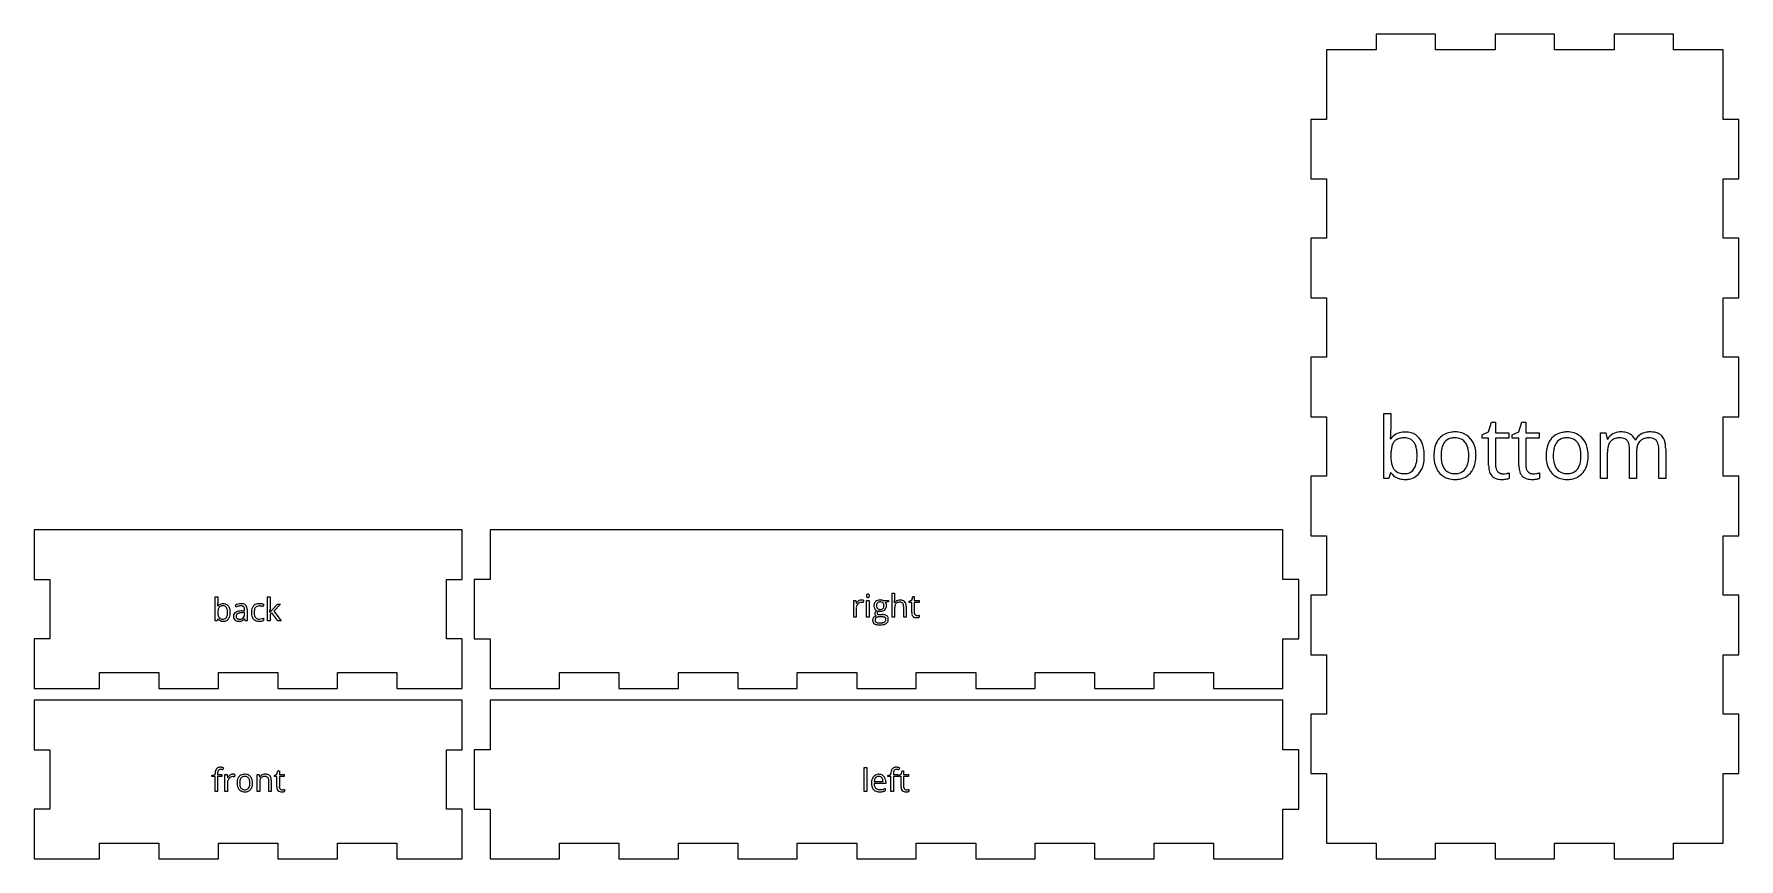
# Model space of a CAD drawing. Header units: millimetres. Extents: x 0 to 430, y 3 to 211.
import ezdxf

# ---------------------------------------------------------------- set-up
doc = ezdxf.new("R2010")
doc.units = ezdxf.units.MM

msp = doc.modelspace()

# ---------------------------------------------------------------- linework, layer by layer
at = {"layer": 'back_labelLayer'}
for p, q in [((45.71, 63), (45.71, 69.08)), ((45.71, 69.08), (46.36, 69.08)), ((46.36, 69.08), (46.36, 67.6)), ((58.87, 63), (58.87, 69.08)), ((58.87, 69.08), (59.51, 69.08)), ((59.51, 69.08), (59.51, 65.86)), ((46.32, 66.71), (46.36, 66.71)), ((50.97, 66.49), (50.77, 66.98)), ((52.36, 65.54), (53.09, 65.57)), ((53.07, 65.11), (52.43, 65.08)), ((53.07, 64.72), (53.07, 65.11)), ((53.09, 65.57), (53.09, 65.83)), ((53.72, 65.92), (53.72, 63)), ((57.91, 67.14), (57.71, 66.59)), ((59.48, 65.19), (59.51, 65.19)), ((60, 65.02), (59.51, 64.6)), ((59.51, 64.6), (59.51, 63)), ((61.51, 63), (60, 65.02)), ((60.02, 65.82), (61.4, 67.28)), ((62.17, 67.28), (60.44, 65.46)), ((60.44, 65.46), (62.29, 63)), ((61.4, 67.28), (62.17, 67.28)), ((46.17, 63), (45.71, 63)), ((46.31, 63.55), (46.17, 63)), ((46.36, 63.55), (46.31, 63.55)), ((53.11, 63.61), (53.08, 63.61)), ((53.24, 63), (53.11, 63.61)), ((53.72, 63), (53.24, 63)), ((57.85, 63.72), (57.85, 63.14)), ((59.51, 63), (58.87, 63)), ((62.29, 63), (61.51, 63))]:
    msp.add_line(p, q, dxfattribs=at)
for centre, radius, start, end in [((38.24, 67.35), 8.11, 355.4715, 355.6524), ((36.6, 67.46), 9.75, 355.7239, 358.1259), ((32.84, 67.59), 13.52, 358.1124, 0.0484), ((47.56, 65.87), 1.47, 95.1835, 145.1109), ((49.85, 65.22), 3.49, 171.0668, 177.8457), ((51.35, 65.15), 5, 177.6177, 180.0425), ((50.64, 65.13), 4.29, 179.7763, 185.7075), ((48.95, 64.95), 2.59, 185.5925, 194.2051), ((48.4, 65.46), 2.03, 160.8927, 171.2334), ((47.54, 65.77), 1.11, 143.3383, 161.256), ((47.33, 65.9), 0.862, 120.1403, 142.4249), ((47.46, 65.67), 1.13, 100.4469, 119.6701), ((47.59, 64.99), 1.82, 89.5731, 100.7324), ((47.69, 65.14), 2.21, 89.8743, 96.8146), ((47.62, 65.31), 1.5, 78.6781, 90.3749), ((47.72, 65.37), 1.98, 74.2393, 90.5624), ((47.74, 65.85), 0.946, 35.5408, 79.8011), ((47.85, 65.85), 1.48, 38.5631, 74.067), ((47.64, 65.77), 1.08, 32.7036, 35.5242), ((47.35, 65.61), 1.41, 15.778, 32.0151), ((46.42, 65.33), 2.38, 6.1649, 16.0396), ((46.4, 64.98), 2.4, 343.4171, 353.6369), ((44.97, 65.17), 3.83, 359.7681, 6.3096), ((45.09, 65.14), 3.72, 353.4934, 0.2206), ((47.51, 65.59), 1.91, 16.4709, 38.4076), ((47, 64.9), 2.46, 335.8306, 350.8255), ((46.54, 65.28), 2.93, 5.1338, 16.7973), ((45.67, 65.12), 3.8, 350.6563, 0.338), ((45.31, 65.15), 4.16, 359.8779, 5.4094), ((51.41, 64.23), 1.12, 115.4905, 182.3568), ((52.19, 64.35), 2.99, 106.3569, 118.335), ((51.97, 63.2), 2.3, 101.3568, 117.0799), ((52.87, 62.58), 4.34, 112.2123, 115.964), ((51.67, 64.24), 0.692, 120.9734, 172.418), ((52.44, 63.66), 3.19, 103.6226, 112.432), ((51.83, 63.99), 0.996, 113.5887, 121.6805), ((52.32, 63.96), 3.4, 104.5162, 106.549), ((52.07, 63.42), 1.62, 102.7995, 113.2433), ((52.22, 64.35), 3, 90.0714, 104.6521), ((52.42, 61.09), 4.45, 92.4696, 101.7065), ((52.2, 64.71), 2.11, 90.4485, 103.7665), ((52.37, 62.18), 2.89, 96.3545, 102.9953), ((52.58, 60.32), 4.76, 91.8565, 96.4478), ((52.18, 65.21), 1.6, 83.6506, 90.1753), ((52.23, 64.61), 2.74, 81.568, 90.3249), ((52.55, 59.21), 6.33, 91.7164, 92.9097), ((52.25, 65.75), 1.06, 70.5715, 83.9929), ((52.39, 66.13), 0.658, 42.7295, 71.0381), ((52.39, 65.64), 1.7, 68.2274, 81.7494), ((52.33, 66.1), 0.724, 20.4095, 41.448), ((51.93, 65.94), 1.15, 7.8273, 20.6041), ((52.61, 66.19), 1.1, 47.8683, 68.2934), ((51.43, 64.7), 1.65, 346.9178, 0.2825), ((51.23, 65.84), 1.86, 359.6934, 8.0036), ((51.01, 64.72), 2.07, 359.8182, 0.0001), ((52.65, 66.26), 1.03, 19.2331, 46.6741), ((52.05, 66.04), 1.66, 6.3379, 19.6815), ((51.17, 65.93), 2.55, 359.8026, 6.6583), ((58.4, 65.14), 3.58, 169.8978, 180.3689), ((58.74, 65.11), 3.92, 179.9389, 183.9815), ((57.69, 65.02), 2.86, 183.5914, 196.354), ((57.15, 65.37), 2.31, 153.0875, 170.1051), ((56.68, 65.59), 1.79, 138.655, 152.6854), ((56.59, 65.66), 1.68, 101.4913, 138.3134), ((59.08, 65.13), 3.58, 174.531, 180.1549), ((58.63, 65.1), 3.14, 179.7041, 188.0744), ((57.68, 65.29), 2.18, 160.1418, 175.1368), ((57.5, 64.94), 2, 187.9315, 200.3886), ((56.66, 65.69), 1.09, 114.4266, 161.6633), ((56.76, 65.35), 1.44, 88.7194, 112.5667), ((56.79, 64.81), 2.55, 89.5892, 102.1788), ((56.8, 65.35), 1.44, 87.6749, 89.9748), ((56.81, 64.43), 2.93, 77.7703, 89.9475), ((56.77, 64.93), 1.86, 81.691, 87.5078), ((56.66, 64.12), 2.68, 77.2999, 81.7346), ((56.5, 63.37), 3.45, 74.7803, 77.4498), ((56.65, 63.91), 2.88, 68.3294, 74.8831), ((56.75, 64.13), 3.24, 74.6797, 77.9578), ((57.05, 65.21), 2.11, 70.0945, 74.7386), ((57.34, 65.99), 1.28, 63.5034, 70.1862), ((57.47, 66.27), 0.969, 62.928, 63.1873), ((38.43, 66.67), 21.1, 356.0329, 356.6442), ((33.35, 67.01), 26.19, 356.0198, 356.0553), ((46.79, 66.18), 12.72, 356.6325, 357.4911), ((51.82, 65.96), 7.69, 357.5042, 358.3305), ((55.19, 65.86), 4.32, 358.2739, 359.8929), ((62.64, 62.97), 3.84, 142.3234, 144.7075), ((64.69, 61.4), 6.42, 140.4332, 142.3365), ((67.35, 59.2), 9.87, 139.2799, 140.4703), ((70.43, 56.56), 13.93, 138.3418, 139.2878), ((47.52, 64.39), 1.44, 215.585, 245.8362), ((47.87, 64.67), 1.47, 193.943, 208.0219), ((47.43, 64.45), 0.978, 208.5536, 217.5606), ((47.4, 64.43), 0.941, 218.1691, 253.8047), ((47.63, 64.64), 1.71, 245.9802, 255.5456), ((47.57, 64.97), 1.51, 253.1383, 266.8483), ((47.69, 64.89), 1.97, 255.7755, 270.3186), ((47.62, 65.55), 2.08, 266.3776, 270.0511), ((47.63, 64.76), 1.29, 269.3869, 285.8631), ((47.7, 65.12), 2.2, 269.9225, 275.5482), ((47.81, 64.46), 1.54, 274.064, 321.4081), ((47.73, 64.41), 0.933, 286.0163, 326.8497), ((47.27, 64.72), 1.49, 326.7105, 343.6661), ((47.58, 64.65), 1.82, 321.3162, 335.5436), ((51.92, 64.17), 1.63, 179.5457, 192.6949), ((51.37, 64.04), 1.07, 192.0828, 227.4521), ((51.4, 64.08), 1.12, 227.769, 237.8049), ((51.5, 64.25), 1.31, 238.3273, 258.9184), ((51.99, 64.18), 1.02, 171.2122, 180.2059), ((51.9, 64.17), 0.927, 179.5265, 192.7787), ((51.58, 64.09), 0.604, 192.3265, 222.058), ((51.56, 64.08), 0.578, 222.5804, 229.2548), ((51.64, 64.18), 0.706, 229.7837, 254.2725), ((51.63, 64.91), 1.99, 258.672, 270.4047), ((51.74, 64.53), 1.07, 253.9397, 266.4534), ((51.65, 65.84), 2.92, 269.9539, 273.1491), ((51.78, 64.92), 1.46, 266.0784, 270.0589), ((51.79, 65.24), 1.79, 269.5792, 282.0414), ((51.7, 65.13), 2.2, 272.9335, 281.4139), ((51.84, 64.43), 1.5, 281.298, 293.7314), ((51.92, 64.66), 1.19, 281.7121, 306.4594), ((51.95, 64.15), 1.19, 294.3932, 304.7372), ((51.98, 64.57), 1.08, 306.988, 313.8561), ((51.63, 64.6), 1.75, 304.8486, 314.8531), ((51.97, 64.57), 1.09, 314.1892, 347.427), ((50.97, 65.28), 2.69, 314.7445, 321.7072), ((56.74, 64.73), 1.88, 196.0166, 221.1349), ((56.56, 64.59), 1.64, 221.7976, 256.8021), ((56.89, 64.71), 1.34, 200.4183, 216.6393), ((56.63, 64.53), 1.03, 216.9695, 261.3103), ((56.75, 65.35), 2.42, 256.4244, 270.489), ((56.75, 65.06), 1.57, 260.1359, 270.2692), ((56.74, 66.2), 2.71, 270.2659, 286.2891), ((56.77, 66.48), 3.56, 269.9654, 272.8643), ((56.83, 65.64), 2.72, 272.5981, 282.1878), ((57.02, 64.79), 1.84, 282.0344, 296.9455), ((56.58, 66.82), 3.35, 286.046, 292.3654)]:
    msp.add_arc(centre, radius, start, end, dxfattribs=at)
at = {"layer": 'back_outsideCutPath'}
for p, q in [((0, 86), (0, 73.5)), ((108, 86), (0, 86)), ((108, 73.5), (108, 86)), ((0, 73.5), (4, 73.5)), ((4, 73.5), (4, 58.5)), ((104, 58.5), (104, 73.5)), ((104, 73.5), (108, 73.5)), ((4, 58.5), (0, 58.5)), ((0, 58.5), (0, 46)), ((108, 58.5), (104, 58.5)), ((108, 46), (108, 58.5)), ((16.5, 46), (16.5, 50)), ((16.5, 50), (31.5, 50)), ((31.5, 50), (31.5, 46)), ((46.5, 46), (46.5, 50)), ((46.5, 50), (61.5, 50)), ((61.5, 50), (61.5, 46)), ((76.5, 46), (76.5, 50)), ((76.5, 50), (91.5, 50)), ((91.5, 50), (91.5, 46)), ((0, 46), (16.5, 46)), ((31.5, 46), (46.5, 46)), ((61.5, 46), (76.5, 46)), ((91.5, 46), (108, 46))]:
    msp.add_line(p, q, dxfattribs=at)
at = {"layer": 'bottom_labelLayer'}
for p, q in [((340.47, 98.9), (340.47, 115.31)), ((340.47, 115.31), (342.22, 115.31)), ((342.22, 115.31), (342.22, 111.32)), ((366.88, 110.67), (367.62, 113.14)), ((367.62, 113.14), (368.63, 113.14)), ((368.63, 113.14), (368.63, 110.46)), ((374.5, 110.67), (375.24, 113.14)), ((375.24, 113.14), (376.25, 113.14)), ((376.25, 113.14), (376.25, 110.46)), ((342.13, 108.92), (342.22, 108.92)), ((365.22, 109.94), (366.88, 110.67)), ((365.22, 109.1), (365.22, 109.94)), ((366.88, 109.1), (365.22, 109.1)), ((366.88, 102.22), (366.88, 109.1)), ((368.63, 110.46), (371.98, 110.46)), ((371.98, 109.1), (368.63, 109.1)), ((368.63, 109.1), (368.63, 102.3)), ((371.98, 110.46), (371.98, 109.1)), ((372.85, 109.94), (374.5, 110.67)), ((372.85, 109.1), (372.85, 109.94)), ((374.5, 109.1), (372.85, 109.1)), ((374.5, 102.22), (374.5, 109.1)), ((376.25, 110.46), (379.61, 110.46)), ((379.61, 109.1), (376.25, 109.1)), ((376.25, 109.1), (376.25, 102.3)), ((379.61, 110.46), (379.61, 109.1)), ((395.05, 98.9), (395.05, 110.46)), ((395.05, 110.46), (396.47, 110.46)), ((396.47, 110.46), (396.76, 108.88)), ((396.76, 108.88), (396.84, 108.88)), ((403.8, 108.71), (403.89, 108.71)), ((396.8, 104.96), (396.8, 98.9)), ((402.41, 98.9), (402.41, 106.42)), ((404.16, 105.35), (404.16, 98.9)), ((409.78, 98.9), (409.78, 106.42)), ((411.53, 106.44), (411.53, 98.9)), ((341.72, 98.9), (340.47, 98.9)), ((342.09, 100.39), (341.72, 98.9)), ((342.22, 100.39), (342.09, 100.39)), ((372.07, 100.35), (372.07, 99.01)), ((379.69, 100.35), (379.69, 99.01)), ((396.8, 98.9), (395.05, 98.9)), ((404.16, 98.9), (402.41, 98.9)), ((411.53, 98.9), (409.78, 98.9))]:
    msp.add_line(p, q, dxfattribs=at)
for centre, radius, start, end in [((320.34, 110.65), 21.86, 355.4716, 355.6528), ((315.87, 110.95), 26.34, 355.7239, 358.1259), ((305.72, 111.29), 36.5, 358.1123, 0.0484), ((345.48, 106.64), 3.98, 95.1835, 145.1109), ((345.41, 106.37), 3, 143.3382, 161.256), ((344.85, 106.74), 2.33, 120.1403, 142.4249), ((345.19, 106.1), 3.04, 100.4469, 119.6701), ((345.56, 104.26), 4.92, 89.5731, 100.7324), ((345.83, 104.67), 5.98, 89.8743, 96.8146), ((345.62, 105.13), 4.05, 78.6781, 90.375), ((345.9, 105.3), 5.35, 74.2393, 90.5624), ((345.96, 106.59), 2.55, 35.5408, 79.8011), ((346.25, 106.6), 4.01, 38.5631, 74.067), ((345.68, 106.39), 2.9, 32.7035, 35.5242), ((344.89, 105.94), 3.81, 15.7779, 32.0151), ((345.34, 105.89), 5.16, 16.4709, 38.4075), ((359.06, 105.36), 5.94, 150.7112, 169.4695), ((358.08, 105.87), 4.84, 138.176, 150.2287), ((357.91, 105.99), 4.63, 99.1759, 137.9833), ((358.64, 105.87), 3.62, 142.9026, 162.375), ((357.96, 106.35), 2.79, 103.4685, 142.3119), ((358.37, 103.87), 6.8, 89.7326, 100.076), ((358.31, 105.02), 4.17, 89.4806, 103.8805), ((358.37, 104.77), 4.42, 79.3454, 90.3175), ((358.46, 104.79), 5.88, 73.5223, 90.5692), ((358.71, 106.27), 2.88, 37.9578, 80.4006), ((358.8, 106.04), 4.58, 41.1446, 73.2134), ((358.11, 105.85), 3.6, 20.0257, 37.435), ((358.14, 105.48), 5.45, 13.5014, 41.0703), ((387.36, 105.36), 5.94, 150.7112, 169.4695), ((386.38, 105.87), 4.84, 138.176, 150.2287), ((386.21, 105.99), 4.63, 99.1759, 137.9833), ((386.93, 105.87), 3.62, 142.9026, 162.375), ((386.25, 106.35), 2.79, 103.4685, 142.3119), ((386.66, 103.87), 6.8, 89.7326, 100.076), ((386.6, 105.02), 4.17, 89.4806, 103.8805), ((386.67, 104.77), 4.42, 79.3454, 90.3175), ((386.75, 104.79), 5.88, 73.5223, 90.5692), ((387, 106.27), 2.88, 37.9578, 80.4006), ((387.1, 106.04), 4.58, 41.1446, 73.2134), ((386.41, 105.85), 3.6, 20.0257, 37.435), ((386.44, 105.48), 5.45, 13.5014, 41.0703), ((399.81, 107.13), 3.44, 117.121, 149.5424), ((399.91, 106.43), 2.94, 143.077, 161.3914), ((399.38, 106.79), 2.29, 123.7021, 142.3022), ((399.61, 106.4), 2.75, 101.1546, 123.0656), ((400.16, 106.51), 4.16, 93.8343, 117.5072), ((399.94, 104.84), 4.35, 89.5573, 101.4832), ((400.25, 105.65), 5.02, 89.9662, 94.2832), ((399.98, 105.08), 4.1, 85.5238, 90.0794), ((400.31, 104.94), 5.73, 77.5572, 90.5513), ((400.09, 106.27), 2.9, 72.3601, 85.9562), ((400.43, 107.29), 1.84, 41.0611, 72.8994), ((400.84, 107.23), 3.38, 52.7027, 78.0054), ((400.2, 107.13), 2.12, 20.7071, 40.0218), ((399.15, 106.73), 3.24, 7.9864, 20.795), ((401.03, 107.58), 2.99, 22.2098, 51.497), ((407.06, 106.89), 3.66, 119.4042, 150.1829), ((407.19, 106.42), 2.89, 140.9765, 161.17), ((406.72, 106.76), 2.32, 122.3597, 140.2884), ((407.46, 106.27), 4.39, 118.2583, 120.063), ((407.46, 106.23), 4.43, 95.8635, 117.9693), ((406.98, 106.3), 2.85, 101.0032, 121.7841), ((407.32, 104.68), 4.51, 89.5621, 101.2962), ((407.61, 105.15), 5.53, 89.9197, 96.2617), ((407.36, 105.12), 4.06, 85.8144, 90.0686), ((407.66, 104.58), 6.09, 79.9361, 90.3804), ((407.47, 106.27), 2.91, 72.6395, 86.2568), ((407.8, 107.28), 1.84, 41.0408, 73.1793), ((408.07, 106.78), 3.85, 62.9723, 80.1665), ((407.57, 107.13), 2.12, 20.7071, 40.0218), ((406.52, 106.73), 3.24, 7.9864, 20.795), ((408.49, 107.65), 2.89, 44.229, 62.6229), ((408.36, 107.6), 3.01, 19.5612, 43.3161), ((406.53, 106.91), 4.97, 7.5042, 19.9645), ((403.5, 106.48), 8.03, 359.7107, 7.6907), ((355.71, 104.7), 13.49, 177.6177, 180.0425), ((353.79, 104.65), 11.58, 179.7763, 185.7075), ((351.65, 104.91), 9.43, 171.0668, 177.8457), ((349.23, 104.18), 6.99, 185.5925, 194.2051), ((347.75, 105.54), 5.48, 160.8926, 171.2334), ((342.34, 104.25), 6.47, 343.4171, 353.6369), ((342.38, 105.2), 6.42, 6.1649, 16.0396), ((338.49, 104.75), 10.34, 359.7681, 6.3095), ((338.8, 104.67), 10.03, 353.4935, 0.2206), ((342.72, 105.07), 7.91, 5.1338, 16.7973), ((340.38, 104.63), 10.27, 350.6563, 0.338), ((339.41, 104.71), 11.24, 359.8779, 5.4094), ((362.15, 104.75), 9.09, 169.2443, 180.3881), ((361.82, 104.66), 8.76, 179.7745, 189.0933), ((359.57, 104.27), 6.48, 188.9103, 205.3171), ((364.13, 104.73), 9.25, 173.0086, 180.2464), ((363.74, 104.65), 8.87, 179.706, 187.9161), ((360.78, 105.16), 5.88, 162.0653, 173.1675), ((360.49, 104.18), 5.58, 187.7639, 200.0977), ((356.33, 105.19), 5.5, 7.744, 20.069), ((355.82, 104.28), 6.02, 342.3616, 353.7538), ((353.13, 104.74), 8.74, 359.7076, 7.8973), ((352.64, 104.66), 9.22, 353.5363, 0.2014), ((355.6, 104.81), 8.08, 1.1277, 13.88), ((354.64, 104.63), 9.04, 349.1762, 0.3863), ((353.41, 104.69), 10.28, 359.9919, 1.542), ((390.45, 104.75), 9.09, 169.2443, 180.3881), ((390.12, 104.66), 8.76, 179.7745, 189.0933), ((387.87, 104.27), 6.48, 188.9103, 205.3171), ((392.42, 104.73), 9.25, 173.0086, 180.2464), ((392.04, 104.65), 8.87, 179.706, 187.9161), ((389.08, 105.16), 5.88, 162.0653, 173.1675), ((388.79, 104.18), 5.58, 187.7639, 200.0977), ((384.63, 105.19), 5.5, 7.744, 20.069), ((384.12, 104.28), 6.02, 342.3616, 353.7538), ((381.43, 104.74), 8.74, 359.7076, 7.8973), ((380.94, 104.66), 9.22, 353.5363, 0.2014), ((383.89, 104.81), 8.08, 1.1277, 13.88), ((382.94, 104.63), 9.04, 349.1762, 0.3863), ((381.7, 104.69), 10.28, 359.9919, 1.542), ((408.99, 104.97), 12.19, 178.0976, 180.0253), ((405.6, 105.12), 8.8, 171.3042, 178.3502), ((402.05, 105.68), 5.21, 161.0234, 171.4469), ((397.24, 106.45), 5.16, 359.6948, 8.1472), ((411.86, 105.4), 7.7, 172.3777, 180.183), ((414, 105.35), 9.84, 179.8948, 179.9994), ((408.94, 105.8), 4.75, 160.8732, 172.5273), ((404.62, 106.45), 5.16, 359.6948, 8.1472), ((345.37, 102.64), 3.88, 215.585, 245.8362), ((346.31, 103.42), 3.97, 193.943, 208.0219), ((345.12, 102.81), 2.64, 208.5537, 217.5606), ((345.03, 102.77), 2.54, 218.169, 253.8047), ((345.67, 103.33), 4.62, 245.9802, 255.5456), ((345.5, 104.23), 4.07, 253.1382, 266.8483), ((345.63, 105.78), 5.63, 266.3775, 270.0511), ((345.67, 103.65), 3.49, 269.3869, 285.8631), ((346.13, 102.85), 4.14, 274.064, 321.4081), ((345.93, 102.71), 2.52, 286.0163, 326.8497), ((344.68, 103.54), 4.02, 326.7105, 343.6662), ((345.53, 103.34), 4.92, 321.3161, 335.5436), ((343.96, 104.02), 6.64, 335.8306, 350.8255), ((358.9, 104), 5.75, 205.6561, 208.4461), ((358.03, 103.47), 4.74, 207.7947, 238.6758), ((358.7, 103.52), 3.67, 200.0846, 216.9131), ((358.1, 103.59), 4.87, 238.8115, 253.2428), ((358.04, 103.05), 2.87, 217.301, 261.7099), ((358.28, 104.31), 5.62, 253.5437, 270.4182), ((358.35, 104.5), 4.35, 260.5033, 270.2477), ((358.4, 104.22), 4.07, 269.4482, 284.7256), ((358.73, 103.03), 2.83, 284.5662, 322.6334), ((358.79, 103.4), 4.67, 278.8959, 317.9979), ((357.97, 103.57), 3.76, 323.0089, 342.639), ((358.62, 103.54), 4.88, 318.144, 329.7566), ((357.68, 104.02), 5.94, 330.2507, 349.4116), ((372.38, 102.16), 5.5, 179.3551, 192.8478), ((369.62, 101.41), 2.65, 190.3818, 253.8772), ((372.15, 102.27), 3.53, 179.6417, 189.7506), ((370.91, 102.05), 2.26, 189.5479, 205.7874), ((370.4, 101.82), 1.7, 206.1294, 221.4084), ((370.34, 101.77), 1.63, 221.5949, 262.3505), ((370.48, 102.47), 2.34, 261.3266, 270.1913), ((370.5, 105.88), 5.75, 269.8803, 278.3028), ((370.55, 105.43), 5.3, 278.4154, 279.0084), ((369.91, 109.56), 9.47, 278.9589, 280.5105), ((370.91, 101.82), 3.05, 283.307, 288.1198), ((370.52, 106.26), 6.12, 280.4848, 282.6268), ((371.06, 103.86), 3.66, 282.5877, 285.5795), ((371.33, 100.56), 1.72, 287.9889, 295.3048), ((371.33, 102.87), 2.63, 285.7242, 286.2561), ((380.01, 102.16), 5.5, 179.3551, 192.8478), ((377.24, 101.41), 2.65, 190.3818, 253.8772), ((379.78, 102.27), 3.53, 179.6417, 189.7506), ((378.53, 102.05), 2.26, 189.5479, 205.7874), ((378.02, 101.82), 1.7, 206.1294, 221.4084), ((377.97, 101.77), 1.63, 221.5949, 262.3505), ((378.1, 102.47), 2.34, 261.3266, 270.1913), ((378.12, 105.88), 5.75, 269.8803, 278.3028), ((378.18, 105.43), 5.3, 278.4154, 279.0084), ((377.53, 109.56), 9.47, 278.9589, 280.5105), ((378.54, 101.82), 3.05, 283.307, 288.1198), ((378.15, 106.26), 6.12, 280.4848, 282.6268), ((378.68, 103.86), 3.66, 282.5877, 285.5795), ((378.96, 100.56), 1.72, 287.9889, 295.3048), ((378.95, 102.87), 2.63, 285.7242, 286.2561), ((387.2, 104), 5.75, 205.6561, 208.4461), ((386.33, 103.47), 4.74, 207.7947, 238.6758), ((386.99, 103.52), 3.67, 200.0846, 216.9131), ((386.39, 103.59), 4.87, 238.8115, 253.2428), ((386.34, 103.05), 2.87, 217.301, 261.7099), ((386.58, 104.31), 5.62, 253.5437, 270.4182), ((386.64, 104.5), 4.35, 260.5033, 270.2477), ((386.7, 104.22), 4.07, 269.4482, 284.7256), ((387.02, 103.03), 2.83, 284.5662, 322.6334), ((387.09, 103.4), 4.67, 278.8959, 317.9979), ((386.27, 103.57), 3.76, 323.0089, 342.639), ((386.92, 103.54), 4.88, 318.144, 329.7566), ((385.98, 104.02), 5.94, 330.2507, 349.4116), ((345.82, 104), 5.31, 255.7755, 270.3185), ((345.85, 104.63), 5.94, 269.9226, 275.5482), ((358.35, 105.49), 6.8, 269.7503, 279.8033), ((370.16, 103.26), 4.57, 253.7848, 270.8852), ((370.23, 103.18), 4.49, 270.0031, 270.7603), ((370.21, 104.15), 5.46, 270.8933, 275.5484), ((370, 106.27), 7.59, 275.526, 279.294), ((370.18, 105.24), 6.55, 279.1862, 280.1142), ((370.48, 103.65), 4.93, 280.007, 283.3735), ((377.79, 103.26), 4.57, 253.7848, 270.8852), ((377.86, 103.18), 4.49, 270.0031, 270.7603), ((377.83, 104.15), 5.46, 270.8933, 275.5484), ((377.63, 106.27), 7.59, 275.526, 279.294), ((377.81, 105.24), 6.55, 279.1862, 280.1142), ((378.1, 103.65), 4.93, 280.007, 283.3735), ((386.65, 105.49), 6.8, 269.7503, 279.8033)]:
    msp.add_arc(centre, radius, start, end, dxfattribs=at)
at = {"layer": 'bottom_outsideCutPath'}
for p, q in [((353.5, 211), (338.5, 211)), ((338.5, 211), (338.5, 207)), ((353.5, 207), (353.5, 211)), ((383.5, 211), (368.5, 211)), ((368.5, 211), (368.5, 207)), ((383.5, 207), (383.5, 211)), ((413.5, 211), (398.5, 211)), ((398.5, 211), (398.5, 207)), ((413.5, 207), (413.5, 211)), ((326, 207), (326, 189.5)), ((338.5, 207), (326, 207)), ((368.5, 207), (353.5, 207)), ((398.5, 207), (383.5, 207)), ((426, 207), (413.5, 207)), ((426, 204.5), (426, 207)), ((426, 189.5), (426, 204.5)), ((326, 189.5), (322, 189.5)), ((322, 189.5), (322, 174.5)), ((430, 189.5), (426, 189.5)), ((430, 174.5), (430, 189.5)), ((322, 174.5), (326, 174.5)), ((326, 174.5), (326, 159.5)), ((426, 159.5), (426, 174.5)), ((426, 174.5), (430, 174.5)), ((326, 159.5), (322, 159.5)), ((322, 159.5), (322, 144.5)), ((430, 159.5), (426, 159.5)), ((430, 144.5), (430, 159.5)), ((322, 144.5), (326, 144.5)), ((326, 144.5), (326, 129.5)), ((426, 129.5), (426, 144.5)), ((426, 144.5), (430, 144.5)), ((326, 129.5), (322, 129.5)), ((322, 129.5), (322, 114.5)), ((430, 129.5), (426, 129.5)), ((430, 114.5), (430, 129.5)), ((322, 114.5), (326, 114.5)), ((326, 114.5), (326, 99.5)), ((426, 99.5), (426, 114.5)), ((426, 114.5), (430, 114.5)), ((326, 99.5), (322, 99.5)), ((322, 99.5), (322, 84.5)), ((430, 99.5), (426, 99.5)), ((430, 84.5), (430, 99.5)), ((322, 84.5), (326, 84.5)), ((326, 84.5), (326, 69.5)), ((426, 69.5), (426, 84.5)), ((426, 84.5), (430, 84.5)), ((326, 69.5), (322, 69.5)), ((322, 69.5), (322, 54.5)), ((430, 69.5), (426, 69.5)), ((430, 54.5), (430, 69.5)), ((322, 54.5), (326, 54.5)), ((326, 54.5), (326, 39.5)), ((426, 39.5), (426, 54.5)), ((426, 54.5), (430, 54.5)), ((326, 39.5), (322, 39.5)), ((322, 39.5), (322, 24.5)), ((430, 39.5), (426, 39.5)), ((430, 24.5), (430, 39.5)), ((322, 24.5), (326, 24.5)), ((326, 24.5), (326, 9.5)), ((426, 7), (426, 24.5)), ((426, 24.5), (430, 24.5)), ((326, 9.5), (326, 7)), ((326, 7), (338.5, 7)), ((338.5, 7), (338.5, 3)), ((353.5, 3), (353.5, 7)), ((353.5, 7), (368.5, 7)), ((368.5, 7), (368.5, 3)), ((383.5, 3), (383.5, 7)), ((383.5, 7), (398.5, 7)), ((398.5, 7), (398.5, 3)), ((413.5, 3), (413.5, 7)), ((413.5, 7), (426, 7)), ((338.5, 3), (353.5, 3)), ((368.5, 3), (383.5, 3)), ((398.5, 3), (413.5, 3))]:
    msp.add_line(p, q, dxfattribs=at)
at = {"layer": 'front_labelLayer'}
for p, q in [((47.81, 25.96), (47.64, 25.44)), ((44.87, 24.05), (45.63, 24.28)), ((44.87, 23.76), (44.87, 24.05)), ((45.63, 23.76), (44.87, 23.76)), ((45.63, 24.28), (45.63, 24.52)), ((45.63, 19.98), (45.63, 23.76)), ((46.28, 24.54), (46.28, 24.26)), ((46.28, 24.26), (47.37, 24.26)), ((47.37, 23.76), (46.28, 23.76)), ((46.28, 23.76), (46.28, 19.98)), ((47.37, 24.26), (47.37, 23.76)), ((48.15, 19.98), (48.15, 24.26)), ((48.15, 24.26), (48.69, 24.26)), ((48.69, 24.26), (48.76, 23.47)), ((48.76, 23.47), (48.79, 23.47)), ((48.8, 22.28), (48.8, 19.98)), ((50.62, 24.29), (50.53, 23.69)), ((56.25, 19.98), (56.25, 24.26)), ((56.25, 24.26), (56.78, 24.26)), ((56.78, 24.26), (56.88, 23.67)), ((56.88, 23.67), (56.92, 23.67)), ((56.9, 22.22), (56.9, 19.98)), ((59.18, 19.98), (59.18, 22.75)), ((59.83, 22.77), (59.83, 19.98)), ((60.6, 24.07), (61.21, 24.34)), ((60.6, 23.76), (60.6, 24.07)), ((61.21, 23.76), (60.6, 23.76)), ((61.21, 24.34), (61.48, 25.25)), ((61.21, 21.21), (61.21, 23.76)), ((61.48, 25.25), (61.86, 25.25)), ((61.86, 25.25), (61.86, 24.26)), ((61.86, 24.26), (63.1, 24.26)), ((63.1, 23.76), (61.86, 23.76)), ((61.86, 23.76), (61.86, 21.24)), ((63.1, 24.26), (63.1, 23.76)), ((46.28, 19.98), (45.63, 19.98)), ((48.8, 19.98), (48.15, 19.98)), ((56.9, 19.98), (56.25, 19.98)), ((59.83, 19.98), (59.18, 19.98)), ((63.13, 20.51), (63.13, 20.02))]:
    msp.add_line(p, q, dxfattribs=at)
for centre, radius, start, end in [((46.83, 24.94), 1.14, 98.2551, 139.6204), ((47, 24.13), 1.97, 89.6697, 99.9314), ((47, 24.01), 2.09, 81.5641, 89.7017), ((46.86, 22.99), 3.12, 75.974, 81.6565), ((46.6, 21.94), 4.2, 73.2964, 76.0946), ((48.26, 24.55), 2.63, 167.5776, 180.6587), ((47.03, 24.84), 1.36, 141.7434, 168.2322), ((48.51, 24.57), 2.22, 171.6527, 178.4383), ((49.34, 24.54), 3.06, 178.1973, 180.0231), ((47.62, 24.71), 1.32, 161.8438, 171.7847), ((47.07, 24.89), 0.75, 145.0688, 162.1801), ((46.92, 24.99), 0.562, 102.7678, 144.338), ((46.99, 24.69), 0.874, 89.4859, 103.4198), ((47, 24.17), 1.39, 83.076, 89.7928), ((46.91, 23.49), 2.08, 76.5183, 83.0217), ((46.67, 22.45), 3.15, 71.9613, 76.5919), ((50.7, 22.39), 2.19, 139.4139, 150.6033), ((50.77, 22.28), 1.97, 173.6907, 180.0883), ((50.29, 22.35), 1.48, 138.9576, 174.5422), ((50.31, 22.73), 1.67, 124.2322, 139.416), ((50.33, 22.31), 1.54, 135.6209, 138.8377), ((50.05, 22.62), 1.12, 89.6335, 137.0881), ((50.1, 23.05), 1.29, 89.6797, 124.4406), ((50.06, 22.23), 1.52, 87.3438, 89.9662), ((50.11, 21.36), 2.98, 84.9922, 90.1281), ((50.03, 21.76), 1.99, 81.5884, 87.1916), ((49.91, 20.9), 2.86, 77.4453, 81.6361), ((50.19, 22.16), 2.17, 78.4892, 85.0266), ((54.55, 22.15), 3.37, 169.2443, 180.3881), ((54.43, 22.11), 3.24, 179.7744, 189.0933), ((53.59, 21.97), 2.4, 188.9103, 205.3172), ((53.41, 22.37), 2.2, 150.7111, 169.4695), ((53.04, 22.56), 1.79, 138.1759, 150.2288), ((52.98, 22.61), 1.72, 99.1759, 137.9833), ((55.28, 22.14), 3.43, 173.0087, 180.2464), ((55.14, 22.11), 3.28, 179.7059, 187.9161), ((54.04, 22.3), 2.18, 162.0653, 173.1674), ((53.93, 21.93), 2.07, 187.7639, 200.0977), ((53.25, 22.56), 1.34, 142.9026, 162.375), ((53, 22.74), 1.03, 103.4685, 142.3119), ((53.15, 21.82), 2.52, 89.7327, 100.0759), ((53.12, 22.24), 1.54, 89.4806, 103.8805), ((53.15, 22.15), 1.64, 79.3453, 90.3175), ((53.18, 22.16), 2.18, 73.5223, 90.5692), ((53.27, 22.71), 1.07, 37.9577, 80.4006), ((53.31, 22.62), 1.7, 41.1446, 73.2134), ((53.05, 22.55), 1.34, 20.0257, 37.4351), ((52.39, 22.31), 2.04, 7.744, 20.069), ((52.2, 21.97), 2.23, 342.3615, 353.7538), ((51.21, 22.14), 3.24, 359.7075, 7.8973), ((51.03, 22.11), 3.42, 353.5363, 0.2014), ((53.06, 22.41), 2.02, 13.5014, 41.0703), ((52.12, 22.17), 2.99, 1.1277, 13.88), ((51.77, 22.1), 3.35, 349.1762, 0.3863), ((51.31, 22.12), 3.81, 359.992, 1.542), ((59.96, 22.28), 3.06, 171.1766, 178.3217), ((61.05, 22.23), 4.15, 178.081, 180.0236), ((58.03, 22.97), 1.31, 116.9443, 147.6526), ((58.76, 22.47), 1.85, 159.9534, 171.3801), ((58.03, 22.74), 1.06, 140.1519, 160.3147), ((57.9, 22.83), 0.914, 118.5439, 139.1927), ((58.16, 22.74), 1.58, 115.8068, 117.6069), ((58.23, 22.58), 1.76, 94.3227, 115.5454), ((58.04, 22.55), 1.22, 100.1177, 118.1603), ((58.18, 21.82), 1.96, 89.5933, 100.3718), ((58.27, 22.21), 2.12, 89.9579, 94.7108), ((58.2, 22.07), 1.72, 84.0198, 90.1511), ((58.29, 21.78), 2.56, 80.5585, 90.3538), ((58.27, 22.62), 1.16, 71.0828, 84.3691), ((58.41, 23.03), 0.731, 43.3791, 71.5386), ((58.45, 22.7), 1.62, 65.1094, 80.7638), ((58.37, 23.01), 0.771, 22.7025, 42.3419), ((58.03, 22.87), 1.15, 8.4932, 22.658), ((58.64, 23.12), 1.17, 46.5584, 64.8783), ((57.35, 22.76), 1.83, 359.6714, 8.6877), ((58.65, 23.16), 1.12, 19.3849, 45.5997), ((58, 22.92), 1.82, 6.9634, 19.8363), ((57, 22.78), 2.83, 359.7631, 7.2116), ((53.35, 21.87), 2.13, 205.6561, 208.4461), ((53.02, 21.67), 1.76, 207.7947, 238.6758), ((53.27, 21.69), 1.36, 200.0846, 216.9131), ((53.05, 21.71), 1.81, 238.8115, 253.2428), ((53.03, 21.52), 1.06, 217.301, 261.7099), ((53.12, 21.98), 2.08, 253.5437, 270.4183), ((53.14, 22.05), 1.61, 260.5034, 270.2477), ((53.14, 22.42), 2.52, 269.7503, 279.8033), ((53.16, 21.95), 1.51, 269.4482, 284.7255), ((53.28, 21.51), 1.05, 284.5663, 322.6334), ((53.3, 21.65), 1.73, 278.8959, 317.9979), ((53, 21.71), 1.39, 323.0089, 342.6391), ((53.24, 21.7), 1.81, 318.1439, 329.7566), ((52.89, 21.88), 2.2, 330.2507, 349.4116), ((63.25, 21.19), 2.04, 179.3551, 192.8477), ((62.22, 20.91), 0.981, 190.3818, 253.8772), ((63.16, 21.23), 1.31, 179.6417, 189.7506), ((62.7, 21.15), 0.838, 189.548, 205.7873), ((62.51, 21.06), 0.629, 206.1295, 221.4083), ((62.43, 21.59), 1.69, 253.7848, 270.8852), ((62.49, 21.04), 0.602, 221.5949, 262.3505), ((62.54, 21.3), 0.867, 261.3267, 270.1914), ((62.45, 21.56), 1.66, 270.0031, 270.7604), ((62.44, 21.92), 2.02, 270.8933, 275.5483), ((62.55, 22.57), 2.13, 269.8804, 278.3028), ((62.37, 22.71), 2.81, 275.526, 279.2939), ((62.43, 22.33), 2.43, 279.1866, 280.1138), ((62.57, 22.4), 1.96, 278.416, 279.0085), ((62.54, 21.74), 1.83, 280.007, 283.3736), ((62.33, 23.93), 3.51, 278.9589, 280.5105), ((62.7, 21.06), 1.13, 283.3068, 288.1198), ((62.56, 22.7), 2.27, 280.4849, 282.6268), ((62.76, 21.82), 1.36, 282.5876, 285.5797), ((62.86, 20.59), 0.638, 287.9886, 295.3049), ((62.86, 21.45), 0.975, 285.7255, 286.2571)]:
    msp.add_arc(centre, radius, start, end, dxfattribs=at)
at = {"layer": 'front_outsideCutPath'}
for p, q in [((0, 43), (0, 30.5)), ((108, 43), (0, 43)), ((108, 30.5), (108, 43)), ((0, 30.5), (4, 30.5)), ((4, 30.5), (4, 15.5)), ((104, 15.5), (104, 30.5)), ((104, 30.5), (108, 30.5)), ((4, 15.5), (0, 15.5)), ((0, 15.5), (0, 3)), ((108, 15.5), (104, 15.5)), ((108, 3), (108, 15.5)), ((16.5, 3), (16.5, 7)), ((16.5, 7), (31.5, 7)), ((31.5, 7), (31.5, 3)), ((46.5, 3), (46.5, 7)), ((46.5, 7), (61.5, 7)), ((61.5, 7), (61.5, 3)), ((76.5, 3), (76.5, 7)), ((76.5, 7), (91.5, 7)), ((91.5, 7), (91.5, 3)), ((0, 3), (16.5, 3)), ((31.5, 3), (46.5, 3)), ((61.5, 3), (76.5, 3)), ((91.5, 3), (108, 3))]:
    msp.add_line(p, q, dxfattribs=at)
at = {"layer": 'left_labelLayer'}
for p, q in [((209.4, 19.98), (209.4, 26.06)), ((209.4, 26.06), (210.05, 26.06)), ((210.05, 26.06), (210.05, 19.98)), ((218.28, 25.96), (218.12, 25.44)), ((214.81, 22), (211.86, 22)), ((211.88, 22.53), (214.12, 22.53)), ((214.81, 22.41), (214.81, 22)), ((215.34, 24.05), (216.11, 24.28)), ((215.34, 23.76), (215.34, 24.05)), ((216.11, 23.76), (215.34, 23.76)), ((216.11, 24.28), (216.11, 24.52)), ((216.11, 19.98), (216.11, 23.76)), ((216.76, 24.54), (216.76, 24.26)), ((216.76, 24.26), (217.85, 24.26)), ((217.85, 23.76), (216.76, 23.76)), ((216.76, 23.76), (216.76, 19.98)), ((217.85, 24.26), (217.85, 23.76)), ((218.06, 24.07), (218.67, 24.34)), ((218.06, 23.76), (218.06, 24.07)), ((218.67, 23.76), (218.06, 23.76)), ((218.67, 24.34), (218.95, 25.25)), ((218.67, 21.21), (218.67, 23.76)), ((218.95, 25.25), (219.32, 25.25)), ((219.32, 25.25), (219.32, 24.26)), ((219.32, 24.26), (220.56, 24.26)), ((220.56, 23.76), (219.32, 23.76)), ((219.32, 23.76), (219.32, 21.24)), ((220.56, 24.26), (220.56, 23.76)), ((210.05, 19.98), (209.4, 19.98)), ((214.63, 20.76), (214.63, 20.18)), ((216.76, 19.98), (216.11, 19.98)), ((220.6, 20.51), (220.6, 20.02))]:
    msp.add_line(p, q, dxfattribs=at)
for centre, radius, start, end in [((217.3, 24.94), 1.14, 98.2551, 139.6204), ((217.47, 24.13), 1.97, 89.6697, 99.9314), ((217.48, 24.01), 2.09, 81.5641, 89.7017), ((217.33, 22.99), 3.12, 75.974, 81.6565), ((217.08, 21.94), 4.2, 73.2964, 76.0946), ((214.59, 22.11), 3.4, 168.9539, 180.3844), ((214.89, 22.08), 3.7, 179.9886, 181.7992), ((214.06, 22.04), 2.87, 181.3575, 194.492), ((213.48, 22.33), 2.27, 149.4071, 169.1854), ((213.17, 22.5), 1.92, 140.1056, 148.9067), ((212.98, 22.67), 1.66, 92.4763, 140.5386), ((214.46, 22.05), 2.6, 181.1447, 190.8007), ((214.32, 22.31), 2.45, 172.1545, 174.7614), ((213.76, 22.4), 1.88, 160.3354, 172.5315), ((213.55, 21.87), 1.67, 190.6006, 206.0275), ((213.19, 22.6), 1.28, 138.0995, 160.5866), ((212.97, 22.8), 0.988, 106.4657, 137.9176), ((213.05, 22.52), 1.28, 89.4422, 106.209), ((213.07, 22.05), 2.29, 89.9639, 93.9175), ((213.07, 22.46), 1.33, 79.6469, 90.291), ((213.09, 22.36), 1.98, 74.2126, 90.545), ((213.16, 22.9), 0.888, 40.0823, 80.6243), ((213.21, 22.82), 1.5, 41.2065, 74.0233), ((213.07, 22.83), 1, 23.4821, 39.7073), ((212.7, 22.67), 1.41, 8.7342, 23.2773), ((211.91, 22.54), 2.21, 359.6745, 8.9225), ((212.98, 22.62), 1.81, 11.5994, 41.1496), ((212.17, 22.43), 2.64, 359.6148, 12.0336), ((218.74, 24.55), 2.63, 167.5776, 180.6587), ((217.5, 24.84), 1.36, 141.7434, 168.2322), ((218.98, 24.57), 2.22, 171.6527, 178.4383), ((219.82, 24.54), 3.06, 178.1973, 180.0231), ((218.09, 24.71), 1.32, 161.8438, 171.7847), ((217.55, 24.89), 0.75, 145.0688, 162.1801), ((217.39, 24.99), 0.562, 102.7678, 144.338), ((217.47, 24.69), 0.874, 89.4859, 103.4198), ((217.47, 24.17), 1.39, 83.076, 89.7928), ((217.38, 23.49), 2.08, 76.5183, 83.0217), ((217.14, 22.45), 3.15, 71.9613, 76.5919), ((213.13, 21.78), 1.91, 194.0877, 223.0538), ((213.03, 21.71), 1.78, 223.5466, 256.1957), ((213.14, 21.68), 1.22, 206.295, 222.5558), ((213.1, 21.66), 1.18, 223.0645, 258.1401), ((213.22, 22.42), 2.52, 256.0088, 270.4848), ((213.25, 22.25), 1.79, 257.5312, 270.432), ((213.24, 25.18), 5.28, 269.9669, 271.9931), ((213.25, 23.89), 3.42, 270.1984, 292.209), ((213.29, 23.91), 4.01, 271.9119, 275.9727), ((213.43, 22.63), 2.72, 275.9055, 281.6604), ((213.36, 22.88), 2.98, 281.9936, 287.8851), ((213.08, 23.75), 3.89, 287.9023, 293.4862), ((213.08, 24.36), 3.92, 291.8255, 293.1615), ((220.71, 21.19), 2.04, 179.3551, 192.8477), ((219.69, 20.91), 0.981, 190.3818, 253.8772), ((220.63, 21.23), 1.31, 179.6417, 189.7506), ((220.17, 21.15), 0.838, 189.548, 205.7873), ((219.98, 21.06), 0.629, 206.1295, 221.4083), ((219.89, 21.59), 1.69, 253.7848, 270.8852), ((219.96, 21.04), 0.602, 221.5949, 262.3505), ((220.01, 21.3), 0.867, 261.3267, 270.1914), ((219.92, 21.56), 1.66, 270.0031, 270.7604), ((219.91, 21.92), 2.02, 270.8933, 275.5483), ((220.01, 22.57), 2.13, 269.8804, 278.3028), ((219.83, 22.71), 2.81, 275.526, 279.2939), ((219.9, 22.33), 2.43, 279.1866, 280.1138), ((220.03, 22.4), 1.96, 278.416, 279.0085), ((220.01, 21.74), 1.83, 280.007, 283.3736), ((219.8, 23.93), 3.51, 278.9589, 280.5105), ((220.17, 21.06), 1.13, 283.3068, 288.1198), ((220.02, 22.7), 2.27, 280.4849, 282.6268), ((220.22, 21.82), 1.36, 282.5876, 285.5797), ((220.32, 20.59), 0.638, 287.9886, 295.3049), ((220.32, 21.45), 0.975, 285.7255, 286.2571)]:
    msp.add_arc(centre, radius, start, end, dxfattribs=at)
at = {"layer": 'left_outsideCutPath'}
for p, q in [((115, 43), (115, 30.5)), ((315, 43), (115, 43)), ((315, 30.5), (315, 43)), ((115, 30.5), (111, 30.5)), ((111, 30.5), (111, 15.5)), ((319, 30.5), (315, 30.5)), ((319, 15.5), (319, 30.5)), ((111, 15.5), (115, 15.5)), ((115, 15.5), (115, 3)), ((315, 3), (315, 15.5)), ((315, 15.5), (319, 15.5)), ((132.5, 3), (132.5, 7)), ((132.5, 7), (147.5, 7)), ((147.5, 7), (147.5, 3)), ((162.5, 3), (162.5, 7)), ((162.5, 7), (177.5, 7)), ((177.5, 7), (177.5, 3)), ((192.5, 3), (192.5, 7)), ((192.5, 7), (207.5, 7)), ((207.5, 7), (207.5, 3)), ((222.5, 3), (222.5, 7)), ((222.5, 7), (237.5, 7)), ((237.5, 7), (237.5, 3)), ((252.5, 3), (252.5, 7)), ((252.5, 7), (267.5, 7)), ((267.5, 7), (267.5, 3)), ((282.5, 3), (282.5, 7)), ((282.5, 7), (297.5, 7)), ((297.5, 7), (297.5, 3)), ((115, 3), (132.5, 3)), ((147.5, 3), (162.5, 3)), ((177.5, 3), (192.5, 3)), ((207.5, 3), (222.5, 3)), ((237.5, 3), (252.5, 3)), ((267.5, 3), (282.5, 3)), ((297.5, 3), (312.5, 3)), ((312.5, 3), (315, 3))]:
    msp.add_line(p, q, dxfattribs=at)
at = {"layer": 'right_labelLayer'}
for p, q in [((216.4, 63.92), (216.4, 70)), ((216.4, 70), (217.04, 70)), ((217.04, 70), (217.04, 68.16)), ((221.35, 68.28), (221.63, 69.2)), ((221.63, 69.2), (222, 69.2)), ((222, 69.2), (222, 68.2)), ((206.72, 63.92), (206.72, 68.2)), ((206.72, 68.2), (207.26, 68.2)), ((207.26, 68.2), (207.33, 67.41)), ((207.33, 67.41), (207.37, 67.41)), ((207.37, 66.22), (207.37, 63.92)), ((209.19, 68.23), (209.1, 67.63)), ((209.99, 63.92), (209.99, 68.2)), ((209.99, 68.2), (210.64, 68.2)), ((210.64, 68.2), (210.64, 63.92)), ((213.26, 64.6), (214.02, 64.6)), ((214.04, 68.2), (215.52, 68.2)), ((215.52, 67.79), (214.72, 67.7)), ((215.52, 68.2), (215.52, 67.79)), ((217.01, 67.61), (217.05, 67.61)), ((217.04, 66.16), (217.04, 63.92)), ((219.33, 63.92), (219.33, 66.69)), ((219.97, 66.71), (219.97, 63.92)), ((220.74, 68.01), (221.35, 68.28)), ((220.74, 67.7), (220.74, 68.01)), ((221.35, 67.7), (220.74, 67.7)), ((221.35, 65.15), (221.35, 67.7)), ((222, 68.2), (223.24, 68.2)), ((223.24, 67.7), (222, 67.7)), ((222, 67.7), (222, 65.18)), ((223.24, 68.2), (223.24, 67.7)), ((207.37, 63.92), (206.72, 63.92)), ((210.64, 63.92), (209.99, 63.92)), ((213.81, 64.02), (213.04, 64.02)), ((217.04, 63.92), (216.4, 63.92)), ((219.97, 63.92), (219.33, 63.92)), ((223.28, 64.46), (223.28, 63.96))]:
    msp.add_line(p, q, dxfattribs=at)
for centre, radius, start, end in [((210.39, 69.41), 0.446, 155.968, 171.0516), ((210.65, 69.37), 0.719, 170.8453, 180.3544), ((210.7, 69.36), 0.766, 179.8805, 185.3688), ((210.46, 69.34), 0.528, 184.9925, 198.204), ((210.28, 69.27), 0.335, 197.7934, 224.8943), ((210.25, 69.47), 0.303, 133.788, 155.9173), ((210.3, 69.42), 0.375, 92.6446, 133.4711), ((210.3, 69.29), 0.364, 225.13, 249.9003), ((210.31, 69.34), 0.412, 250.4999, 270.5979), ((210.32, 69.3), 0.495, 89.9696, 93.764), ((210.32, 69.41), 0.382, 46.3708, 90.8879), ((210.32, 69.31), 0.378, 269.1788, 314.2808), ((210.36, 69.45), 0.327, 17.7253, 46.4472), ((210.37, 69.27), 0.316, 313.6155, 332.2676), ((210.27, 69.31), 0.422, 332.6321, 350.0706), ((210.18, 69.39), 0.515, 4.9428, 18.1901), ((210.03, 69.36), 0.671, 349.8344, 0.389), ((209.96, 69.36), 0.742, 359.8846, 5.3183), ((209.27, 66.34), 2.19, 139.4139, 150.6033), ((209.34, 66.22), 1.97, 173.6907, 180.0883), ((208.86, 66.3), 1.48, 138.9576, 174.5422), ((208.88, 66.67), 1.67, 124.2322, 139.416), ((208.9, 66.26), 1.54, 135.6209, 138.8377), ((208.62, 66.57), 1.12, 89.6335, 137.0881), ((208.67, 66.99), 1.29, 89.6797, 124.4406), ((208.63, 66.17), 1.52, 87.3438, 89.9662), ((208.68, 65.3), 2.98, 84.9922, 90.1281), ((208.6, 65.7), 1.99, 81.5884, 87.1916), ((208.48, 64.84), 2.86, 77.4453, 81.6361), ((208.76, 66.11), 2.17, 78.4892, 85.0266), ((213.69, 66.83), 1.87, 166.8196, 180.4839), ((213.45, 66.82), 1.64, 179.9761, 183.6206), ((213.16, 66.78), 1.34, 183.0161, 212.3123), ((213.07, 66.99), 1.23, 132.3288, 167.3341), ((213.21, 66.82), 1.41, 212.4714, 215.8874), ((212.79, 64.86), 0.742, 161.7226, 180.4843), ((212.79, 64.85), 0.745, 179.9837, 182.9375), ((212.65, 64.84), 0.601, 182.1767, 215.3416), ((213, 66.65), 1.14, 215.1641, 247.4748), ((212.7, 64.88), 0.657, 144.4963, 161.3351), ((212.92, 64.72), 0.928, 132.7259, 144.148), ((213.15, 66.87), 1.38, 106.2189, 131.5378), ((213.27, 64.35), 1.44, 125.2213, 132.8655), ((213.62, 63.86), 2.04, 121.2353, 125.3794), ((213.67, 66.88), 1.21, 162.5913, 175.7342), ((214.16, 66.83), 1.71, 175.3394, 180.0864), ((213.72, 66.82), 1.27, 179.5618, 191.6529), ((213.28, 66.73), 0.816, 191.3555, 213.3661), ((213.26, 67.02), 0.778, 135.584, 163.0016), ((213.18, 66.67), 0.694, 213.9574, 227.7971), ((213.11, 64.95), 0.488, 147.5369, 180.2592), ((212.96, 64.94), 0.336, 179.2919, 198.3581), ((212.9, 64.92), 0.271, 199.2292, 239.5691), ((213.23, 67.03), 0.746, 122.5211, 134.9966), ((213.27, 64.84), 0.681, 128.0882, 147.14), ((213.27, 66.78), 0.838, 228.2621, 254.7342), ((213.36, 66.19), 2.09, 93.633, 106.5409), ((212.95, 65), 0.36, 238.2203, 239.8456), ((212.99, 65.08), 0.455, 240.7301, 254.5027), ((213.3, 66.91), 0.887, 101.0621, 121.9739), ((213.57, 64.47), 1.15, 117.3935, 128.4096), ((213.11, 65.51), 0.9, 254.1638, 262.2123), ((213.21, 66.2), 1.59, 262.0556, 267.2083), ((213.36, 67.23), 1.76, 259.4964, 263.3903), ((213.38, 67.18), 1.26, 254.4016, 267.435), ((213.39, 66.45), 1.36, 89.5859, 101.3334), ((213.26, 67.07), 2.47, 267.0918, 270.0864), ((213.39, 67.55), 2.08, 263.4837, 270.1271), ((213.43, 65.42), 2.86, 89.938, 94.0268), ((213.42, 67.59), 1.67, 267.0155, 270.0324), ((213.42, 66.4), 1.41, 76.1095, 90.7028), ((213.4, 68.28), 2.82, 269.9691, 272.9311), ((213.44, 67.33), 1.41, 269.2257, 284.3773), ((213.44, 65.8), 2.49, 82.5853, 90.1849), ((213.45, 67.61), 2.14, 272.5335, 285.258), ((213.52, 66.38), 1.89, 74.0089, 82.5694), ((213.6, 67.05), 0.736, 13.9536, 77.6674), ((213.63, 66.66), 0.715, 282.7797, 346.4829), ((213.64, 66.93), 1.44, 284.9316, 310.6223), ((214.04, 61.95), 2.65, 81.5745, 90.3059), ((212.97, 66.86), 1.39, 359.1806, 15.0432), ((213.05, 66.83), 1.31, 345.4362, 0.7466), ((214.18, 62.9), 1.69, 68.3671, 81.74), ((213.79, 66.75), 1.2, 310.6098, 342.0924), ((213.9, 67.05), 1.05, 29.4585, 38.3577), ((213.47, 66.8), 1.55, 23.1844, 29.5423), ((213.06, 66.62), 2, 21.2505, 23.3492), ((213.76, 66.9), 1.25, 6.8505, 20.9872), ((213.52, 66.83), 1.49, 342.565, 0.5958), ((213.4, 66.85), 1.6, 359.871, 7.0433), ((214.5, 67.96), 2.54, 351.9713, 354.9619), ((213.19, 68.08), 3.85, 354.9828, 357.8944), ((211.21, 68.15), 5.83, 357.8674, 0.0683), ((221.23, 66.16), 4.19, 178.1079, 180.0229), ((218.15, 66.92), 1.3, 119.8316, 147.9726), ((220.15, 66.21), 3.1, 171.3202, 178.3407), ((218.94, 66.4), 1.88, 160.1567, 171.5313), ((218.19, 66.68), 1.08, 140.6208, 160.5049), ((218.05, 66.78), 0.908, 118.4551, 139.6706), ((218.31, 66.68), 1.58, 116.6658, 120.4185), ((218.34, 66.6), 1.66, 96.6653, 116.3783), ((218.19, 66.5), 1.22, 100.1068, 118.0847), ((218.33, 65.77), 1.96, 89.5919, 100.3595), ((218.4, 66.17), 2.1, 89.8928, 96.9959), ((218.35, 66.01), 1.72, 84.0198, 90.1511), ((218.42, 65.64), 2.63, 80.6863, 90.3537), ((218.41, 66.57), 1.16, 71.0828, 84.3691), ((218.56, 66.97), 0.731, 43.3791, 71.5386), ((218.58, 66.61), 1.65, 65.6023, 80.8844), ((218.52, 66.95), 0.771, 22.7025, 42.3419), ((218.17, 66.81), 1.15, 8.4932, 22.658), ((218.78, 67.05), 1.17, 46.7401, 65.413), ((217.49, 66.7), 1.83, 359.6714, 8.6877), ((218.79, 67.09), 1.13, 19.2204, 45.7661), ((218.14, 66.85), 1.82, 6.4734, 19.6468), ((217.17, 66.72), 2.8, 359.7945, 6.7743), ((223.39, 65.13), 2.04, 179.3551, 192.8477), ((222.37, 64.85), 0.981, 190.3818, 253.8772), ((223.31, 65.17), 1.31, 179.6417, 189.7506), ((222.85, 65.09), 0.838, 189.548, 205.7873), ((222.66, 65), 0.629, 206.1295, 221.4083), ((222.64, 64.99), 0.602, 221.5949, 262.3505), ((212.47, 63.21), 0.991, 138.3916, 181.0053), ((212.85, 63.19), 1.37, 179.9784, 183.0226), ((212.53, 63.16), 1.05, 182.208, 207.7461), ((212.51, 63.17), 1.03, 208.9036, 236.4232), ((212.57, 63.12), 1.13, 113.8121, 138.3497), ((212.78, 63.56), 1.51, 235.9668, 251.2229), ((213.14, 63.21), 1.04, 168.2581, 180.382), ((212.75, 63.19), 0.651, 179.2208, 200.9356), ((212.77, 62.69), 1.6, 102.2871, 114.1172), ((212.8, 63.29), 0.683, 130.7945, 169.0413), ((212.68, 63.18), 0.573, 202.0287, 236.1457), ((212.81, 64.95), 0.799, 215.4648, 217.1757), ((212.71, 64.87), 0.673, 216.5862, 245.4968), ((213.03, 64.31), 2.3, 251.2102, 262.7064), ((212.84, 63.23), 0.76, 117.2304, 130.5022), ((212.79, 63.32), 0.761, 235.0638, 238.5038), ((212.93, 63.57), 1.04, 239.1066, 254.4863), ((212.93, 63.04), 0.972, 99.8102, 116.823), ((213.11, 64.19), 1.69, 254.2324, 263.4937), ((213.21, 65.63), 3.63, 262.5635, 270.2699), ((213.03, 62.53), 1.49, 89.6436, 100.021), ((213.22, 65.15), 2.66, 263.4108, 270.1457), ((213.24, 65.73), 3.23, 269.9076, 270.0022), ((213.25, 67.14), 5.14, 269.7545, 276.617), ((213.25, 66.86), 4.36, 269.7957, 275.3991), ((213.42, 65.18), 2.68, 275.2957, 283.3516), ((213.82, 59.89), 4.13, 86.5055, 90.14), ((213.48, 65.22), 3.21, 276.4939, 286.4954), ((213.68, 64.09), 1.55, 283.1371, 295.8573), ((213.93, 61.58), 2.44, 81.4173, 86.5757), ((214.1, 62.69), 1.31, 73.41, 81.5907), ((213.88, 63.66), 1.08, 296.4048, 301.8008), ((213.85, 64.01), 1.94, 286.2542, 302.528), ((213.95, 63.55), 0.946, 301.223, 318.6238), ((214.31, 63.36), 0.615, 58.9971, 73.8587), ((214.41, 63.54), 0.409, 31.5095, 58.0779), ((214.13, 63.39), 0.709, 319.0765, 1.1407), ((214.3, 63.48), 0.532, 10.661, 30.9362), ((214.37, 63.38), 1.17, 52.1879, 68.2502), ((213.96, 63.41), 0.877, 359.546, 10.9905), ((214.05, 63.66), 1.54, 303.1862, 304.1726), ((214.27, 63.39), 1.19, 302.9904, 339.5494), ((214.5, 63.56), 0.949, 8.6201, 51.8983), ((214.06, 63.44), 1.4, 340.5269, 0.7202), ((214.04, 63.46), 1.42, 359.7431, 9.7326), ((222.57, 65.54), 1.69, 253.7848, 270.8852), ((222.69, 65.25), 0.867, 261.3267, 270.1914), ((222.6, 65.51), 1.66, 270.0031, 270.7604), ((222.59, 65.87), 2.02, 270.8933, 275.5483), ((222.69, 66.51), 2.13, 269.8804, 278.3028), ((222.51, 66.65), 2.81, 275.526, 279.2939), ((222.58, 66.27), 2.43, 279.1866, 280.1138), ((222.71, 66.34), 1.96, 278.416, 279.0085), ((222.69, 65.68), 1.83, 280.007, 283.3736), ((222.48, 67.87), 3.51, 278.9589, 280.5105), ((222.85, 65), 1.13, 283.3068, 288.1198), ((222.7, 66.65), 2.27, 280.4849, 282.6268), ((222.9, 65.76), 1.36, 282.5876, 285.5797), ((223, 64.54), 0.638, 287.9886, 295.3049), ((223, 65.39), 0.975, 285.7255, 286.2571)]:
    msp.add_arc(centre, radius, start, end, dxfattribs=at)
at = {"layer": 'right_outsideCutPath'}
for p, q in [((115, 86), (115, 73.5)), ((315, 86), (115, 86)), ((315, 73.5), (315, 86)), ((115, 73.5), (111, 73.5)), ((111, 73.5), (111, 58.5)), ((319, 73.5), (315, 73.5)), ((319, 58.5), (319, 73.5)), ((111, 58.5), (115, 58.5)), ((115, 58.5), (115, 46)), ((315, 46), (315, 58.5)), ((315, 58.5), (319, 58.5)), ((132.5, 46), (132.5, 50)), ((132.5, 50), (147.5, 50)), ((147.5, 50), (147.5, 46)), ((162.5, 46), (162.5, 50)), ((162.5, 50), (177.5, 50)), ((177.5, 50), (177.5, 46)), ((192.5, 46), (192.5, 50)), ((192.5, 50), (207.5, 50)), ((207.5, 50), (207.5, 46)), ((222.5, 46), (222.5, 50)), ((222.5, 50), (237.5, 50)), ((237.5, 50), (237.5, 46)), ((252.5, 46), (252.5, 50)), ((252.5, 50), (267.5, 50)), ((267.5, 50), (267.5, 46)), ((282.5, 46), (282.5, 50)), ((282.5, 50), (297.5, 50)), ((297.5, 50), (297.5, 46)), ((115, 46), (132.5, 46)), ((147.5, 46), (162.5, 46)), ((177.5, 46), (192.5, 46)), ((207.5, 46), (222.5, 46)), ((237.5, 46), (252.5, 46)), ((267.5, 46), (282.5, 46)), ((297.5, 46), (312.5, 46)), ((312.5, 46), (315, 46))]:
    msp.add_line(p, q, dxfattribs=at)

doc.saveas('drawing.dxf')
